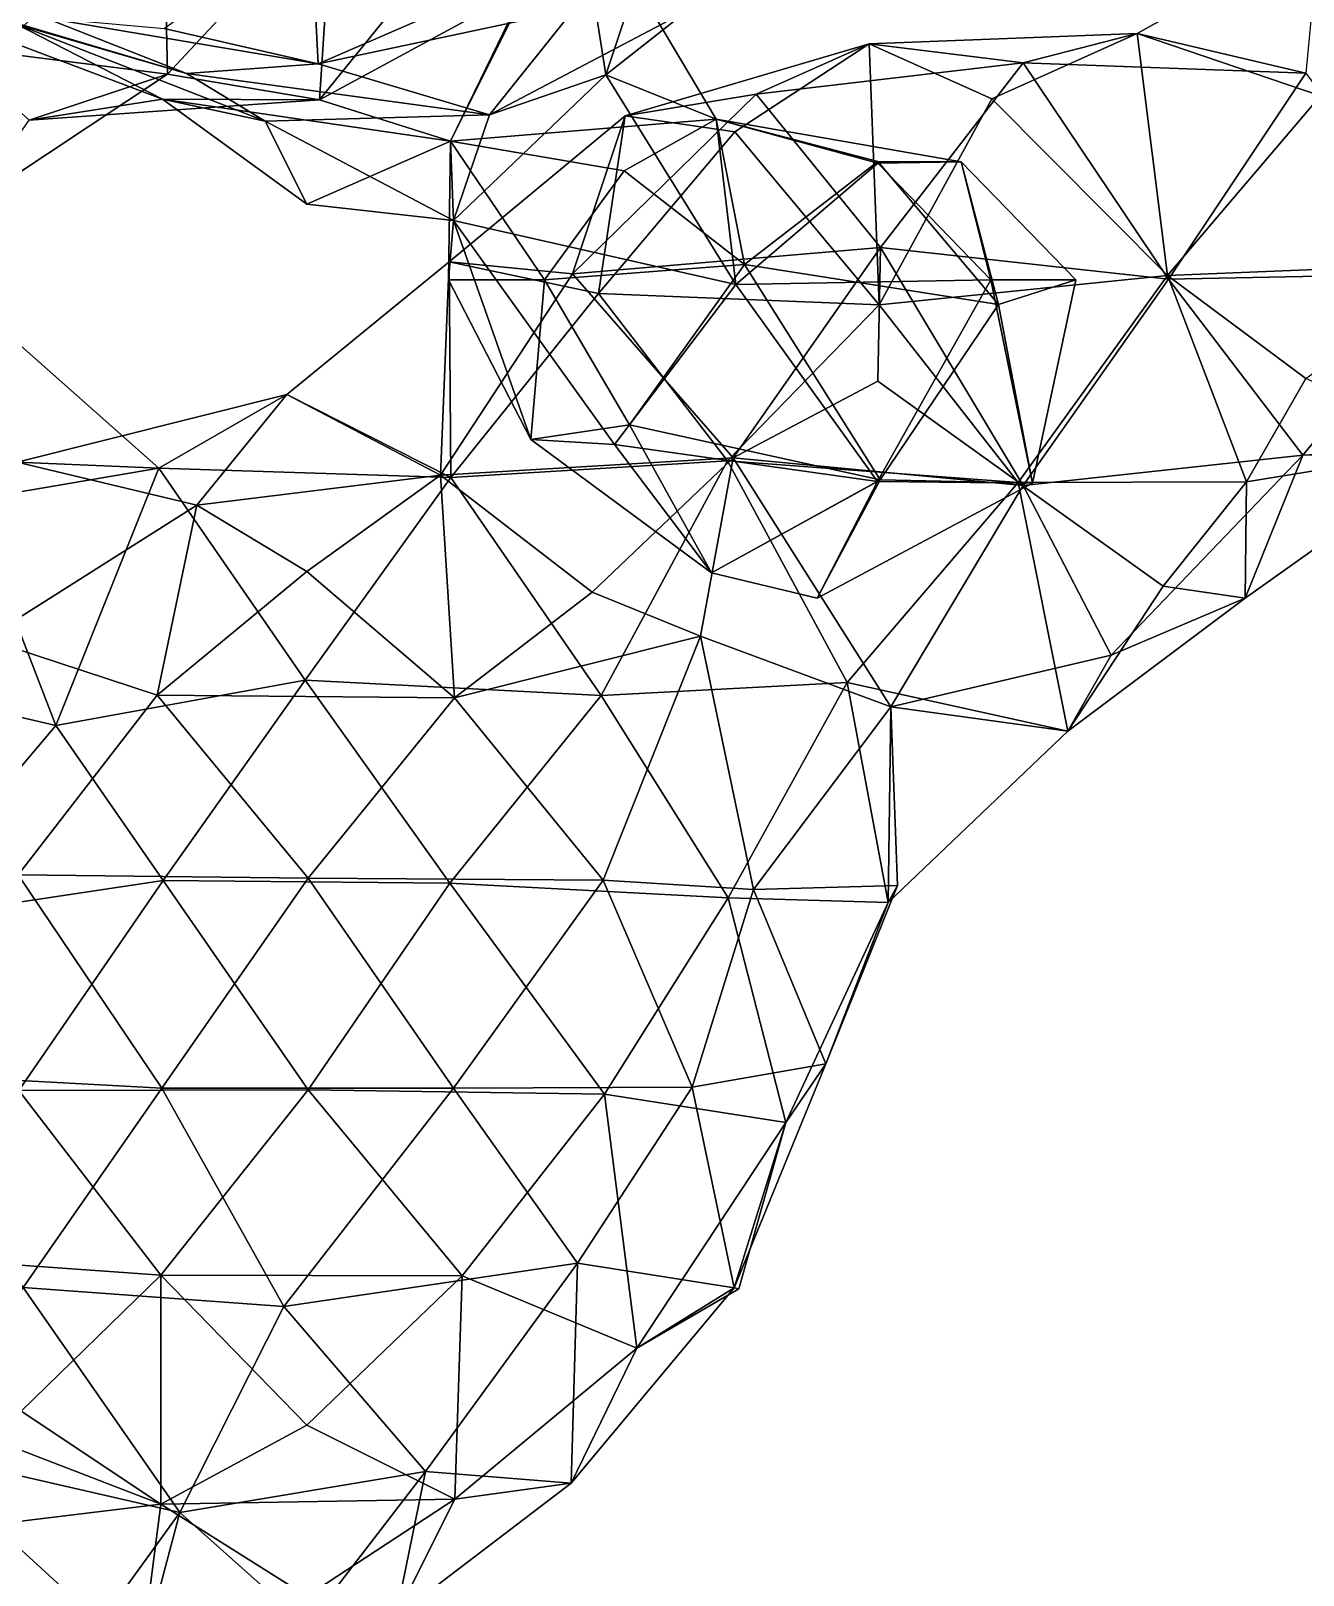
# Model space of a CAD drawing. Extents: x 290034 to 295698, y 4553723 to 4561693.
# Drawn here: x 294709 to 294821.3, y 4559540.9 to 4559677.3 of the extents above; entities that cross this region are included whole.
import ezdxf

# ---------------------------------------------------------------- set-up
doc = ezdxf.new("R2010")
doc.units = 0
doc.layers.add('Au_ppm_Pref_-_0_2', color=7, linetype='CONTINUOUS')

msp = doc.modelspace()

# ---------------------------------------------------------------- linework, layer by layer
at = {"layer": 'Au_ppm_Pref_-_0_2'}
for points in [[(294705.94, 4559675.37, 1735.24), (294720.69, 4559689.99, 1734.5), (294704.9, 4559695.27, 1729.52)], [(294757.07, 4559690.32, 1751.97), (294759.73, 4559673.4, 1757.56), (294766.11, 4559692.59, 1758.89)], [(294766.11, 4559692.59, 1758.89), (294759.73, 4559673.4, 1757.56), (294766.92, 4559679.04, 1763.98)], [(294721.03, 4559673.44, 1740.59), (294720.69, 4559689.99, 1734.5), (294705.94, 4559675.37, 1735.24)], [(294721.03, 4559673.44, 1740.59), (294735.62, 4559689.13, 1739.72), (294720.69, 4559689.99, 1734.5)], [(294752.82, 4559681.17, 1746.16), (294746.03, 4559667.55, 1750.21), (294757.07, 4559690.32, 1751.97)], [(294746.03, 4559667.55, 1750.21), (294769.46, 4559669.48, 1752.38), (294757.07, 4559690.32, 1751.97)], [(294769.46, 4559669.48, 1752.38), (294759.73, 4559673.4, 1757.56), (294757.07, 4559690.32, 1751.97)], [(294721.03, 4559673.44, 1740.59), (294734.46, 4559671.18, 1746.19), (294735.62, 4559689.13, 1739.72)], [(294752.82, 4559681.17, 1746.16), (294749.05, 4559689.22, 1745.14), (294734.46, 4559671.18, 1746.19)], [(294749.05, 4559689.22, 1745.14), (294735.62, 4559689.13, 1739.72), (294734.46, 4559671.18, 1746.19)], [(294734.34, 4559674.38, 1769.69), (294720.73, 4559677.5, 1774.39), (294733.69, 4559686.97, 1777.27)], [(294734.34, 4559674.38, 1769.69), (294733.69, 4559686.97, 1777.27), (294745.93, 4559679.39, 1773.76)], [(294806.64, 4559677.05, 1816.87), (294822.71, 4559685.98, 1817.43), (294821.53, 4559673.53, 1823.47)], [(294822.71, 4559685.98, 1817.43), (294806.64, 4559677.05, 1816.87), (294822.82, 4559671.55, 1813.07)], [(294734.46, 4559671.18, 1746.19), (294746.03, 4559667.55, 1750.21), (294752.82, 4559681.17, 1746.16)], [(294697.05, 4559680.16, 1751.94), (294707.7, 4559677.87, 1757.8), (294720.61, 4559671.25, 1752.04)], [(294720.61, 4559671.25, 1752.04), (294708.82, 4559669.39, 1746.13), (294697.05, 4559680.16, 1751.94)], [(294700.5, 4559680.12, 1763.98), (294710.24, 4559678.44, 1769.13), (294722.71, 4559673.5, 1763.73)], [(294700.5, 4559680.12, 1763.98), (294722.71, 4559673.5, 1763.73), (294707.7, 4559677.87, 1757.8)], [(294756.91, 4559679.16, 1768.66), (294734.34, 4559674.38, 1769.69), (294745.93, 4559679.39, 1773.76)], [(294756.91, 4559679.16, 1768.66), (294749.46, 4559669.87, 1764.64), (294734.34, 4559674.38, 1769.69)], [(294766.92, 4559679.04, 1763.98), (294749.46, 4559669.87, 1764.64), (294756.91, 4559679.16, 1768.66)], [(294749.46, 4559669.87, 1764.64), (294766.92, 4559679.04, 1763.98), (294759.73, 4559673.4, 1757.56)], [(294720.61, 4559671.25, 1752.04), (294707.7, 4559677.87, 1757.8), (294729.66, 4559669.31, 1758.69)], [(294729.66, 4559669.31, 1758.69), (294707.7, 4559677.87, 1757.8), (294722.71, 4559673.5, 1763.73)], [(294710.24, 4559678.44, 1769.13), (294720.73, 4559677.5, 1774.39), (294734.34, 4559674.38, 1769.69)], [(294710.24, 4559678.44, 1769.13), (294734.34, 4559674.38, 1769.69), (294722.71, 4559673.5, 1763.73)], [(294796.56, 4559674.46, 1823.65), (294782.97, 4559676.14, 1816.64), (294806.64, 4559677.05, 1816.87)], [(294782.97, 4559676.14, 1816.64), (294793.81, 4559671.29, 1813.28), (294806.64, 4559677.05, 1816.87)], [(294809.32, 4559655.68, 1812.35), (294806.64, 4559677.05, 1816.87), (294793.81, 4559671.29, 1813.28)], [(294796.56, 4559674.46, 1823.65), (294806.64, 4559677.05, 1816.87), (294821.53, 4559673.53, 1823.47)], [(294822.82, 4559671.55, 1813.07), (294806.64, 4559677.05, 1816.87), (294809.32, 4559655.68, 1812.35)], [(294703.51, 4559661.82, 1740.22), (294721.03, 4559673.44, 1740.59), (294705.94, 4559675.37, 1735.24)], [(294773.01, 4559671.69, 1823.13), (294761.44, 4559669.77, 1818.31), (294782.97, 4559676.14, 1816.64)], [(294771.13, 4559668.36, 1813.07), (294782.97, 4559676.14, 1816.64), (294761.44, 4559669.77, 1818.31)], [(294783.87, 4559653.1, 1813.66), (294782.97, 4559676.14, 1816.64), (294771.13, 4559668.36, 1813.07)], [(294782.97, 4559676.14, 1816.64), (294796.56, 4559674.46, 1823.65), (294773.01, 4559671.69, 1823.13)], [(294793.81, 4559671.29, 1813.28), (294782.97, 4559676.14, 1816.64), (294783.87, 4559653.1, 1813.66)], [(294749.46, 4559669.87, 1764.64), (294722.71, 4559673.5, 1763.73), (294734.34, 4559674.38, 1769.69)], [(294722.71, 4559673.5, 1763.73), (294749.46, 4559669.87, 1764.64), (294729.66, 4559669.31, 1758.69)], [(294773.01, 4559671.69, 1823.13), (294796.56, 4559674.46, 1823.65), (294783.99, 4559658.14, 1826.16)], [(294796.56, 4559674.46, 1823.65), (294809.39, 4559655.34, 1825.33), (294783.99, 4559658.14, 1826.16)], [(294796.56, 4559674.46, 1823.65), (294821.53, 4559673.53, 1823.47), (294809.39, 4559655.34, 1825.33)], [(294809.39, 4559655.34, 1825.33), (294821.53, 4559673.53, 1823.47), (294834.58, 4559655.84, 1824.81)], [(294721.03, 4559673.44, 1740.59), (294703.51, 4559661.82, 1740.22), (294708.82, 4559669.39, 1746.13)], [(294721.03, 4559673.44, 1740.59), (294708.82, 4559669.39, 1746.13), (294734.46, 4559671.18, 1746.19)], [(294749.46, 4559669.87, 1764.64), (294759.73, 4559673.4, 1757.56), (294746.29, 4559660.53, 1757.31)], [(294759.73, 4559673.4, 1757.56), (294771.22, 4559654.87, 1758.77), (294746.29, 4559660.53, 1757.31)], [(294771.22, 4559654.87, 1758.77), (294759.73, 4559673.4, 1757.56), (294769.46, 4559669.48, 1752.38)], [(294708.82, 4559669.39, 1746.13), (294720.61, 4559671.25, 1752.04), (294734.46, 4559671.18, 1746.19)], [(294733.33, 4559661.97, 1754.33), (294720.61, 4559671.25, 1752.04), (294729.66, 4559669.31, 1758.69)], [(294720.61, 4559671.25, 1752.04), (294733.33, 4559661.97, 1754.33), (294746.03, 4559667.55, 1750.21)], [(294720.61, 4559671.25, 1752.04), (294746.03, 4559667.55, 1750.21), (294734.46, 4559671.18, 1746.19)], [(294783.99, 4559658.14, 1826.16), (294756.78, 4559655.81, 1824.08), (294773.01, 4559671.69, 1823.13)], [(294773.01, 4559671.69, 1823.13), (294756.78, 4559655.81, 1824.08), (294761.44, 4559669.77, 1818.31)], [(294783.87, 4559653.1, 1813.66), (294809.32, 4559655.68, 1812.35), (294793.81, 4559671.29, 1813.28)], [(294822.82, 4559671.55, 1813.07), (294809.32, 4559655.68, 1812.35), (294835.44, 4559656.75, 1812.28)], [(294729.66, 4559669.31, 1758.69), (294749.46, 4559669.87, 1764.64), (294746.29, 4559660.53, 1757.31)], [(294761.44, 4559669.77, 1818.31), (294756.78, 4559655.81, 1824.08), (294745.9, 4559656.89, 1817.06)], [(294759.08, 4559654.09, 1812.15), (294761.44, 4559669.77, 1818.31), (294745.9, 4559656.89, 1817.06)], [(294746.03, 4559667.55, 1750.21), (294761.34, 4559664.91, 1747.56), (294769.46, 4559669.48, 1752.38)], [(294759.08, 4559654.09, 1812.15), (294771.13, 4559668.36, 1813.07), (294761.44, 4559669.77, 1818.31)], [(294761.34, 4559664.91, 1747.56), (294771.97, 4559656.66, 1745.27), (294769.46, 4559669.48, 1752.38)], [(294769.46, 4559669.48, 1752.38), (294783.73, 4559665.59, 1755.54), (294771.22, 4559654.87, 1758.77)], [(294769.46, 4559669.48, 1752.38), (294791.1, 4559665.7, 1752.1), (294783.73, 4559665.59, 1755.54)], [(294771.97, 4559656.66, 1745.27), (294783.73, 4559665.73, 1748.62), (294769.46, 4559669.48, 1752.38)], [(294791.1, 4559665.7, 1752.1), (294769.46, 4559669.48, 1752.38), (294783.73, 4559665.73, 1748.62)], [(294746.29, 4559660.53, 1757.31), (294733.33, 4559661.97, 1754.33), (294729.66, 4559669.31, 1758.69)], [(294759.08, 4559654.09, 1812.15), (294783.87, 4559653.1, 1813.66), (294771.13, 4559668.36, 1813.07)], [(294746.29, 4559660.53, 1757.31), (294746.03, 4559667.55, 1750.21), (294733.33, 4559661.97, 1754.33)], [(294746.29, 4559660.53, 1757.31), (294745.85, 4559655.28, 1752.1), (294746.03, 4559667.55, 1750.21)], [(294754.31, 4559655.28, 1747.53), (294746.03, 4559667.55, 1750.21), (294745.85, 4559655.28, 1752.1)], [(294761.34, 4559664.91, 1747.56), (294746.03, 4559667.55, 1750.21), (294754.31, 4559655.28, 1747.53)], [(294783.73, 4559665.59, 1755.54), (294793.72, 4559655.28, 1756.81), (294771.22, 4559654.87, 1758.77)], [(294794.4, 4559653.13, 1747.07), (294783.73, 4559665.73, 1748.62), (294771.97, 4559656.66, 1745.27)], [(294791.1, 4559665.7, 1752.1), (294783.73, 4559665.73, 1748.62), (294794.4, 4559653.13, 1747.07)], [(294791.1, 4559665.7, 1752.1), (294793.72, 4559655.28, 1756.81), (294783.73, 4559665.59, 1755.54)], [(294791.1, 4559665.7, 1752.1), (294801.22, 4559655.28, 1752.1), (294793.72, 4559655.28, 1756.81)], [(294801.22, 4559655.28, 1752.1), (294791.1, 4559665.7, 1752.1), (294794.4, 4559653.13, 1747.07)], [(294761.34, 4559664.91, 1747.56), (294754.31, 4559655.28, 1747.53), (294771.97, 4559656.66, 1745.27)], [(294746.29, 4559660.53, 1757.31), (294753.11, 4559641.2, 1752.1), (294745.85, 4559655.28, 1752.1)], [(294746.29, 4559660.53, 1757.31), (294760.5, 4559640.75, 1756.01), (294753.11, 4559641.2, 1752.1)], [(294746.29, 4559660.53, 1757.31), (294771.22, 4559654.87, 1758.77), (294760.5, 4559640.75, 1756.01)], [(294756.78, 4559655.81, 1824.08), (294783.99, 4559658.14, 1826.16), (294770.96, 4559639.58, 1825.84)], [(294783.99, 4559658.14, 1826.16), (294783.73, 4559646.35, 1826.35), (294770.96, 4559639.58, 1825.84)], [(294783.99, 4559658.14, 1826.16), (294796.56, 4559637.13, 1825.66), (294783.73, 4559646.35, 1826.35)], [(294809.39, 4559655.34, 1825.33), (294796.56, 4559637.13, 1825.66), (294783.99, 4559658.14, 1826.16)], [(294745.15, 4559638.05, 1824.6), (294731.56, 4559645.18, 1817.24), (294745.9, 4559656.89, 1817.06)], [(294745.9, 4559656.89, 1817.06), (294731.56, 4559645.18, 1817.24), (294746.05, 4559637.83, 1811.41)], [(294756.78, 4559655.81, 1824.08), (294745.15, 4559638.05, 1824.6), (294745.9, 4559656.89, 1817.06)], [(294756.78, 4559655.81, 1824.08), (294770.96, 4559639.58, 1825.84), (294745.15, 4559638.05, 1824.6)], [(294746.05, 4559637.83, 1811.41), (294759.08, 4559654.09, 1812.15), (294745.9, 4559656.89, 1817.06)], [(294754.31, 4559655.28, 1747.53), (294761.83, 4559642.48, 1747.77), (294771.97, 4559656.66, 1745.27)], [(294771.97, 4559656.66, 1745.27), (294761.83, 4559642.48, 1747.77), (294783.96, 4559637.62, 1746.17)], [(294794.4, 4559653.13, 1747.07), (294771.97, 4559656.66, 1745.27), (294783.96, 4559637.62, 1746.17)], [(294835.44, 4559656.75, 1812.28), (294809.32, 4559655.68, 1812.35), (294821.53, 4559646.58, 1814.53)], [(294821.25, 4559639.82, 1823.04), (294809.39, 4559655.34, 1825.33), (294834.58, 4559655.84, 1824.81)], [(294821.25, 4559639.82, 1823.04), (294834.58, 4559655.84, 1824.81), (294847.44, 4559639.92, 1822.79)], [(294745.85, 4559655.28, 1752.1), (294753.11, 4559641.2, 1752.1), (294754.31, 4559655.28, 1747.53)], [(294753.11, 4559641.2, 1752.1), (294761.83, 4559642.48, 1747.77), (294754.31, 4559655.28, 1747.53)], [(294771.22, 4559654.87, 1758.77), (294783.71, 4559637.48, 1758.06), (294760.5, 4559640.75, 1756.01)], [(294793.72, 4559655.28, 1756.81), (294783.71, 4559637.48, 1758.06), (294771.22, 4559654.87, 1758.77)], [(294793.72, 4559655.28, 1756.81), (294797.4, 4559637.33, 1752.41), (294783.71, 4559637.48, 1758.06)], [(294783.87, 4559653.1, 1813.66), (294796.14, 4559637.41, 1811.53), (294809.32, 4559655.68, 1812.35)], [(294793.72, 4559655.28, 1756.81), (294801.22, 4559655.28, 1752.1), (294797.4, 4559637.33, 1752.41)], [(294797.4, 4559637.33, 1752.41), (294801.22, 4559655.28, 1752.1), (294794.4, 4559653.13, 1747.07)], [(294809.32, 4559655.68, 1812.35), (294796.14, 4559637.41, 1811.53), (294816.29, 4559637.46, 1813.96)], [(294821.25, 4559639.82, 1823.04), (294796.56, 4559637.13, 1825.66), (294809.39, 4559655.34, 1825.33)], [(294809.32, 4559655.68, 1812.35), (294816.29, 4559637.46, 1813.96), (294821.53, 4559646.58, 1814.53)], [(294703.66, 4559653.38, 1811.49), (294703.51, 4559635.8, 1806.44), (294720.27, 4559638.67, 1811.05)], [(294703.66, 4559653.38, 1811.49), (294720.27, 4559638.67, 1811.05), (294707.77, 4559639.19, 1817.58)], [(294770.47, 4559639.31, 1810.86), (294759.08, 4559654.09, 1812.15), (294746.05, 4559637.83, 1811.41)], [(294759.08, 4559654.09, 1812.15), (294770.47, 4559639.31, 1810.86), (294783.87, 4559653.1, 1813.66)], [(294783.87, 4559653.1, 1813.66), (294770.47, 4559639.31, 1810.86), (294796.14, 4559637.41, 1811.53)], [(294794.4, 4559653.13, 1747.07), (294783.96, 4559637.62, 1746.17), (294797.4, 4559637.33, 1752.41)], [(294783.73, 4559646.35, 1826.35), (294796.56, 4559637.13, 1825.66), (294770.96, 4559639.58, 1825.84)], [(294821.53, 4559646.58, 1814.53), (294816.29, 4559637.46, 1813.96), (294834.89, 4559640.5, 1817.99)], [(294723.63, 4559635.41, 1822.76), (294707.77, 4559639.19, 1817.58), (294731.56, 4559645.18, 1817.24)], [(294707.77, 4559639.19, 1817.58), (294720.27, 4559638.67, 1811.05), (294731.56, 4559645.18, 1817.24)], [(294731.56, 4559645.18, 1817.24), (294720.27, 4559638.67, 1811.05), (294746.05, 4559637.83, 1811.41)], [(294731.56, 4559645.18, 1817.24), (294745.15, 4559638.05, 1824.6), (294723.63, 4559635.41, 1822.76)], [(294753.11, 4559641.2, 1752.1), (294769.05, 4559629.41, 1752.23), (294761.83, 4559642.48, 1747.77)], [(294761.83, 4559642.48, 1747.77), (294769.05, 4559629.41, 1752.23), (294783.96, 4559637.62, 1746.17)], [(294753.11, 4559641.2, 1752.1), (294760.5, 4559640.75, 1756.01), (294769.05, 4559629.41, 1752.23)], [(294760.5, 4559640.75, 1756.01), (294783.71, 4559637.48, 1758.06), (294769.05, 4559629.41, 1752.23)], [(294770.96, 4559639.58, 1825.84), (294758.53, 4559627.73, 1826.07), (294745.15, 4559638.05, 1824.6)], [(294758.53, 4559627.73, 1826.07), (294770.96, 4559639.58, 1825.84), (294768.1, 4559623.83, 1826.49)], [(294770.96, 4559639.58, 1825.84), (294784.89, 4559617.58, 1824.76), (294768.1, 4559623.83, 1826.49)], [(294796.56, 4559637.13, 1825.66), (294784.89, 4559617.58, 1824.76), (294770.96, 4559639.58, 1825.84)], [(294821.25, 4559639.82, 1823.04), (294804.34, 4559622.15, 1822.32), (294796.56, 4559637.13, 1825.66)], [(294804.34, 4559622.15, 1822.32), (294821.25, 4559639.82, 1823.04), (294816.18, 4559627.2, 1817.43)], [(294821.25, 4559639.82, 1823.04), (294834.89, 4559640.5, 1817.99), (294816.18, 4559627.2, 1817.43)], [(294816.18, 4559627.2, 1817.43), (294834.89, 4559640.5, 1817.99), (294816.29, 4559637.46, 1813.96)], [(294821.25, 4559639.82, 1823.04), (294847.44, 4559639.92, 1822.79), (294834.89, 4559640.5, 1817.99)], [(294703.51, 4559635.8, 1806.44), (294711.19, 4559615.95, 1808.82), (294720.27, 4559638.67, 1811.05)], [(294723.63, 4559635.41, 1822.76), (294704.96, 4559623.59, 1824.79), (294707.77, 4559639.19, 1817.58)], [(294733.18, 4559619.94, 1810.36), (294720.27, 4559638.67, 1811.05), (294711.19, 4559615.95, 1808.82)], [(294746.05, 4559637.83, 1811.41), (294720.27, 4559638.67, 1811.05), (294733.18, 4559619.94, 1810.36)], [(294723.63, 4559635.41, 1822.76), (294745.15, 4559638.05, 1824.6), (294733.33, 4559629.53, 1826.67)], [(294733.33, 4559629.53, 1826.67), (294745.15, 4559638.05, 1824.6), (294746.37, 4559618.4, 1827.46)], [(294758.53, 4559627.73, 1826.07), (294746.37, 4559618.4, 1827.46), (294745.15, 4559638.05, 1824.6)], [(294746.05, 4559637.83, 1811.41), (294759.32, 4559618.59, 1810.96), (294770.47, 4559639.31, 1810.86)], [(294781.04, 4559619.73, 1812.32), (294770.47, 4559639.31, 1810.86), (294759.32, 4559618.59, 1810.96)], [(294781.04, 4559619.73, 1812.32), (294796.14, 4559637.41, 1811.53), (294770.47, 4559639.31, 1810.86)], [(294746.05, 4559637.83, 1811.41), (294733.18, 4559619.94, 1810.36), (294759.32, 4559618.59, 1810.96)], [(294769.05, 4559629.41, 1752.23), (294778.38, 4559627.2, 1752.1), (294783.96, 4559637.62, 1746.17)], [(294778.38, 4559627.2, 1752.1), (294769.05, 4559629.41, 1752.23), (294783.71, 4559637.48, 1758.06)], [(294778.38, 4559627.2, 1752.1), (294797.4, 4559637.33, 1752.41), (294783.96, 4559637.62, 1746.17)], [(294778.38, 4559627.2, 1752.1), (294783.71, 4559637.48, 1758.06), (294797.4, 4559637.33, 1752.41)], [(294796.14, 4559637.41, 1811.53), (294781.04, 4559619.73, 1812.32), (294800.52, 4559615.44, 1817.11)], [(294784.89, 4559617.58, 1824.76), (294796.56, 4559637.13, 1825.66), (294804.34, 4559622.15, 1822.32)], [(294816.29, 4559637.46, 1813.96), (294796.14, 4559637.41, 1811.53), (294808.93, 4559628.26, 1814.37)], [(294800.52, 4559615.44, 1817.11), (294808.93, 4559628.26, 1814.37), (294796.14, 4559637.41, 1811.53)], [(294816.18, 4559627.2, 1817.43), (294816.29, 4559637.46, 1813.96), (294808.93, 4559628.26, 1814.37)], [(294703.51, 4559635.8, 1806.44), (294694.02, 4559619.94, 1805.85), (294711.19, 4559615.95, 1808.82)], [(294723.63, 4559635.41, 1822.76), (294720.12, 4559618.62, 1827.3), (294704.96, 4559623.59, 1824.79)], [(294723.63, 4559635.41, 1822.76), (294733.33, 4559629.53, 1826.67), (294720.12, 4559618.62, 1827.3)], [(294733.33, 4559629.53, 1826.67), (294746.37, 4559618.4, 1827.46), (294720.12, 4559618.62, 1827.3)], [(294758.53, 4559627.73, 1826.07), (294768.1, 4559623.83, 1826.49), (294746.37, 4559618.4, 1827.46)], [(294816.18, 4559627.2, 1817.43), (294808.93, 4559628.26, 1814.37), (294800.52, 4559615.44, 1817.11)], [(294804.34, 4559622.15, 1822.32), (294816.18, 4559627.2, 1817.43), (294800.52, 4559615.44, 1817.11)], [(294707.87, 4559602.77, 1828.43), (294704.96, 4559623.59, 1824.79), (294720.12, 4559618.62, 1827.3)], [(294768.1, 4559623.83, 1826.49), (294759.49, 4559602.29, 1827.5), (294746.37, 4559618.4, 1827.46)], [(294768.1, 4559623.83, 1826.49), (294772.78, 4559601.45, 1825.83), (294759.49, 4559602.29, 1827.5)], [(294784.89, 4559617.58, 1824.76), (294772.78, 4559601.45, 1825.83), (294768.1, 4559623.83, 1826.49)], [(294800.52, 4559615.44, 1817.11), (294784.89, 4559617.58, 1824.76), (294804.34, 4559622.15, 1822.32)], [(294696.56, 4559598.63, 1809.95), (294711.19, 4559615.95, 1808.82), (294694.02, 4559619.94, 1805.85)], [(294720.66, 4559602.25, 1811.53), (294733.18, 4559619.94, 1810.36), (294711.19, 4559615.95, 1808.82)], [(294745.97, 4559602.01, 1811.5), (294733.18, 4559619.94, 1810.36), (294720.66, 4559602.25, 1811.53)], [(294745.97, 4559602.01, 1811.5), (294759.32, 4559618.59, 1810.96), (294733.18, 4559619.94, 1810.36)], [(294759.32, 4559618.59, 1810.96), (294770.52, 4559600.74, 1812.89), (294781.04, 4559619.73, 1812.32)], [(294770.52, 4559600.74, 1812.89), (294784.65, 4559600.3, 1817.34), (294781.04, 4559619.73, 1812.32)], [(294784.65, 4559600.3, 1817.34), (294800.52, 4559615.44, 1817.11), (294781.04, 4559619.73, 1812.32)], [(294707.87, 4559602.77, 1828.43), (294720.12, 4559618.62, 1827.3), (294733.47, 4559602.47, 1828.55)], [(294733.47, 4559602.47, 1828.55), (294720.12, 4559618.62, 1827.3), (294746.37, 4559618.4, 1827.46)], [(294746.37, 4559618.4, 1827.46), (294759.49, 4559602.29, 1827.5), (294733.47, 4559602.47, 1828.55)], [(294745.97, 4559602.01, 1811.5), (294770.52, 4559600.74, 1812.89), (294759.32, 4559618.59, 1810.96)], [(294772.78, 4559601.45, 1825.83), (294784.89, 4559617.58, 1824.76), (294785.49, 4559601.82, 1823.37)], [(294784.89, 4559617.58, 1824.76), (294784.65, 4559600.3, 1817.34), (294785.49, 4559601.82, 1823.37)], [(294784.89, 4559617.58, 1824.76), (294800.52, 4559615.44, 1817.11), (294784.65, 4559600.3, 1817.34)], [(294720.66, 4559602.25, 1811.53), (294711.19, 4559615.95, 1808.82), (294696.56, 4559598.63, 1809.95)], [(294720.55, 4559583.91, 1827.48), (294696.55, 4559585.22, 1830.07), (294707.87, 4559602.77, 1828.43)], [(294720.55, 4559583.91, 1827.48), (294707.87, 4559602.77, 1828.43), (294733.47, 4559602.47, 1828.55)], [(294720.66, 4559602.25, 1811.53), (294696.56, 4559598.63, 1809.95), (294707.91, 4559583.7, 1812.49)], [(294733.46, 4559583.77, 1812.86), (294720.66, 4559602.25, 1811.53), (294707.91, 4559583.7, 1812.49)], [(294746.28, 4559583.92, 1828.66), (294720.55, 4559583.91, 1827.48), (294733.47, 4559602.47, 1828.55)], [(294733.46, 4559583.77, 1812.86), (294745.97, 4559602.01, 1811.5), (294720.66, 4559602.25, 1811.53)], [(294733.46, 4559583.77, 1812.86), (294759.62, 4559583.39, 1813.14), (294745.97, 4559602.01, 1811.5)], [(294746.28, 4559583.92, 1828.66), (294733.47, 4559602.47, 1828.55), (294759.49, 4559602.29, 1827.5)], [(294745.97, 4559602.01, 1811.5), (294759.62, 4559583.39, 1813.14), (294770.52, 4559600.74, 1812.89)], [(294746.28, 4559583.92, 1828.66), (294759.49, 4559602.29, 1827.5), (294767.34, 4559584, 1827.53)], [(294772.78, 4559601.45, 1825.83), (294767.34, 4559584, 1827.53), (294759.49, 4559602.29, 1827.5)], [(294779.16, 4559586.06, 1822.53), (294767.34, 4559584, 1827.53), (294772.78, 4559601.45, 1825.83)], [(294785.49, 4559601.82, 1823.37), (294779.16, 4559586.06, 1822.53), (294772.78, 4559601.45, 1825.83)], [(294779.16, 4559586.06, 1822.53), (294785.49, 4559601.82, 1823.37), (294784.65, 4559600.3, 1817.34)], [(294770.52, 4559600.74, 1812.89), (294759.62, 4559583.39, 1813.14), (294775.63, 4559580.89, 1816.46)], [(294770.52, 4559600.74, 1812.89), (294775.63, 4559580.89, 1816.46), (294784.65, 4559600.3, 1817.34)], [(294775.63, 4559580.89, 1816.46), (294779.16, 4559586.06, 1822.53), (294784.65, 4559600.3, 1817.34)], [(294708.3, 4559566.33, 1830.21), (294696.55, 4559585.22, 1830.07), (294720.55, 4559583.91, 1827.48)], [(294779.16, 4559586.06, 1822.53), (294771.05, 4559566.3, 1823.33), (294767.34, 4559584, 1827.53)], [(294771.05, 4559566.3, 1823.33), (294779.16, 4559586.06, 1822.53), (294775.63, 4559580.89, 1816.46)], [(294720.45, 4559567.41, 1813.11), (294707.91, 4559583.7, 1812.49), (294697.71, 4559569.02, 1813.46)], [(294733.46, 4559583.77, 1812.86), (294707.91, 4559583.7, 1812.49), (294720.45, 4559567.41, 1813.11)], [(294731.32, 4559564.63, 1829.07), (294708.3, 4559566.33, 1830.21), (294720.55, 4559583.91, 1827.48)], [(294733.46, 4559583.77, 1812.86), (294720.45, 4559567.41, 1813.11), (294747.04, 4559567.35, 1813.26)], [(294746.28, 4559583.92, 1828.66), (294731.32, 4559564.63, 1829.07), (294720.55, 4559583.91, 1827.48)], [(294746.28, 4559583.92, 1828.66), (294757.24, 4559568.47, 1827.94), (294731.32, 4559564.63, 1829.07)], [(294733.46, 4559583.77, 1812.86), (294747.04, 4559567.35, 1813.26), (294759.62, 4559583.39, 1813.14)], [(294746.28, 4559583.92, 1828.66), (294767.34, 4559584, 1827.53), (294757.24, 4559568.47, 1827.94)], [(294771.05, 4559566.3, 1823.33), (294757.24, 4559568.47, 1827.94), (294767.34, 4559584, 1827.53)], [(294759.62, 4559583.39, 1813.14), (294747.04, 4559567.35, 1813.26), (294762.48, 4559560.95, 1815.78)], [(294759.62, 4559583.39, 1813.14), (294762.48, 4559560.95, 1815.78), (294775.63, 4559580.89, 1816.46)], [(294762.48, 4559560.95, 1815.78), (294771.47, 4559566.19, 1817.43), (294775.63, 4559580.89, 1816.46)], [(294771.05, 4559566.3, 1823.33), (294775.63, 4559580.89, 1816.46), (294771.47, 4559566.19, 1817.43)], [(294720.45, 4559567.41, 1813.11), (294697.71, 4559569.02, 1813.46), (294708.13, 4559555.4, 1813.84)], [(294731.32, 4559564.63, 1829.07), (294757.24, 4559568.47, 1827.94), (294743.82, 4559550.07, 1827.75)], [(294743.82, 4559550.07, 1827.75), (294757.24, 4559568.47, 1827.94), (294756.66, 4559549.04, 1822.63)], [(294771.05, 4559566.3, 1823.33), (294756.66, 4559549.04, 1822.63), (294757.24, 4559568.47, 1827.94)], [(294708.13, 4559555.4, 1813.84), (294720.46, 4559547.2, 1817.34), (294720.45, 4559567.41, 1813.11)], [(294720.45, 4559567.41, 1813.11), (294720.46, 4559547.2, 1817.34), (294733.33, 4559554.16, 1813.42)], [(294747.04, 4559567.35, 1813.26), (294720.45, 4559567.41, 1813.11), (294733.33, 4559554.16, 1813.42)], [(294733.33, 4559554.16, 1813.42), (294746.41, 4559547.62, 1817.22), (294747.04, 4559567.35, 1813.26)], [(294762.48, 4559560.95, 1815.78), (294747.04, 4559567.35, 1813.26), (294746.41, 4559547.62, 1817.22)], [(294708.3, 4559566.33, 1830.21), (294722.13, 4559546.44, 1829.4), (294698.25, 4559551.94, 1831.79)], [(294722.13, 4559546.44, 1829.4), (294708.3, 4559566.33, 1830.21), (294731.32, 4559564.63, 1829.07)], [(294756.66, 4559549.04, 1822.63), (294771.05, 4559566.3, 1823.33), (294762.48, 4559560.95, 1815.78)], [(294771.05, 4559566.3, 1823.33), (294771.47, 4559566.19, 1817.43), (294762.48, 4559560.95, 1815.78)], [(294743.82, 4559550.07, 1827.75), (294722.13, 4559546.44, 1829.4), (294731.32, 4559564.63, 1829.07)], [(294756.66, 4559549.04, 1822.63), (294762.48, 4559560.95, 1815.78), (294746.41, 4559547.62, 1817.22)], [(294720.46, 4559547.2, 1817.34), (294698.15, 4559555.78, 1818.67), (294705.66, 4559545.4, 1821.22)], [(294698.15, 4559555.78, 1818.67), (294720.46, 4559547.2, 1817.34), (294708.13, 4559555.4, 1813.84)], [(294720.46, 4559547.2, 1817.34), (294746.41, 4559547.62, 1817.22), (294733.33, 4559554.16, 1813.42)], [(294698.25, 4559551.94, 1831.79), (294709.14, 4559528.48, 1829.7), (294695.53, 4559537.36, 1832.98)], [(294722.13, 4559546.44, 1829.4), (294709.14, 4559528.48, 1829.7), (294698.25, 4559551.94, 1831.79)], [(294733.33, 4559536.45, 1827.35), (294722.13, 4559546.44, 1829.4), (294743.82, 4559550.07, 1827.75)], [(294733.33, 4559536.45, 1827.35), (294743.82, 4559550.07, 1827.75), (294741.2, 4559537.24, 1823.37)], [(294756.66, 4559549.04, 1822.63), (294741.2, 4559537.24, 1823.37), (294743.82, 4559550.07, 1827.75)], [(294746.41, 4559547.62, 1817.22), (294741.2, 4559537.24, 1823.37), (294756.66, 4559549.04, 1822.63)], [(294718.69, 4559533.46, 1824.25), (294720.46, 4559547.2, 1817.34), (294705.66, 4559545.4, 1821.22)], [(294733.33, 4559539.07, 1820.28), (294720.46, 4559547.2, 1817.34), (294718.69, 4559533.46, 1824.25)], [(294720.46, 4559547.2, 1817.34), (294733.33, 4559539.07, 1820.28), (294746.41, 4559547.62, 1817.22)], [(294733.33, 4559539.07, 1820.28), (294741.2, 4559537.24, 1823.37), (294746.41, 4559547.62, 1817.22)], [(294694.91, 4559534.37, 1824.94), (294718.69, 4559533.46, 1824.25), (294705.66, 4559545.4, 1821.22)], [(294718.69, 4559533.46, 1824.25), (294709.14, 4559528.48, 1829.7), (294722.13, 4559546.44, 1829.4)], [(294718.69, 4559533.46, 1824.25), (294722.13, 4559546.44, 1829.4), (294733.33, 4559536.45, 1827.35)]]:
    msp.add_3dface(points, dxfattribs=at)

doc.saveas('drawing.dxf')
